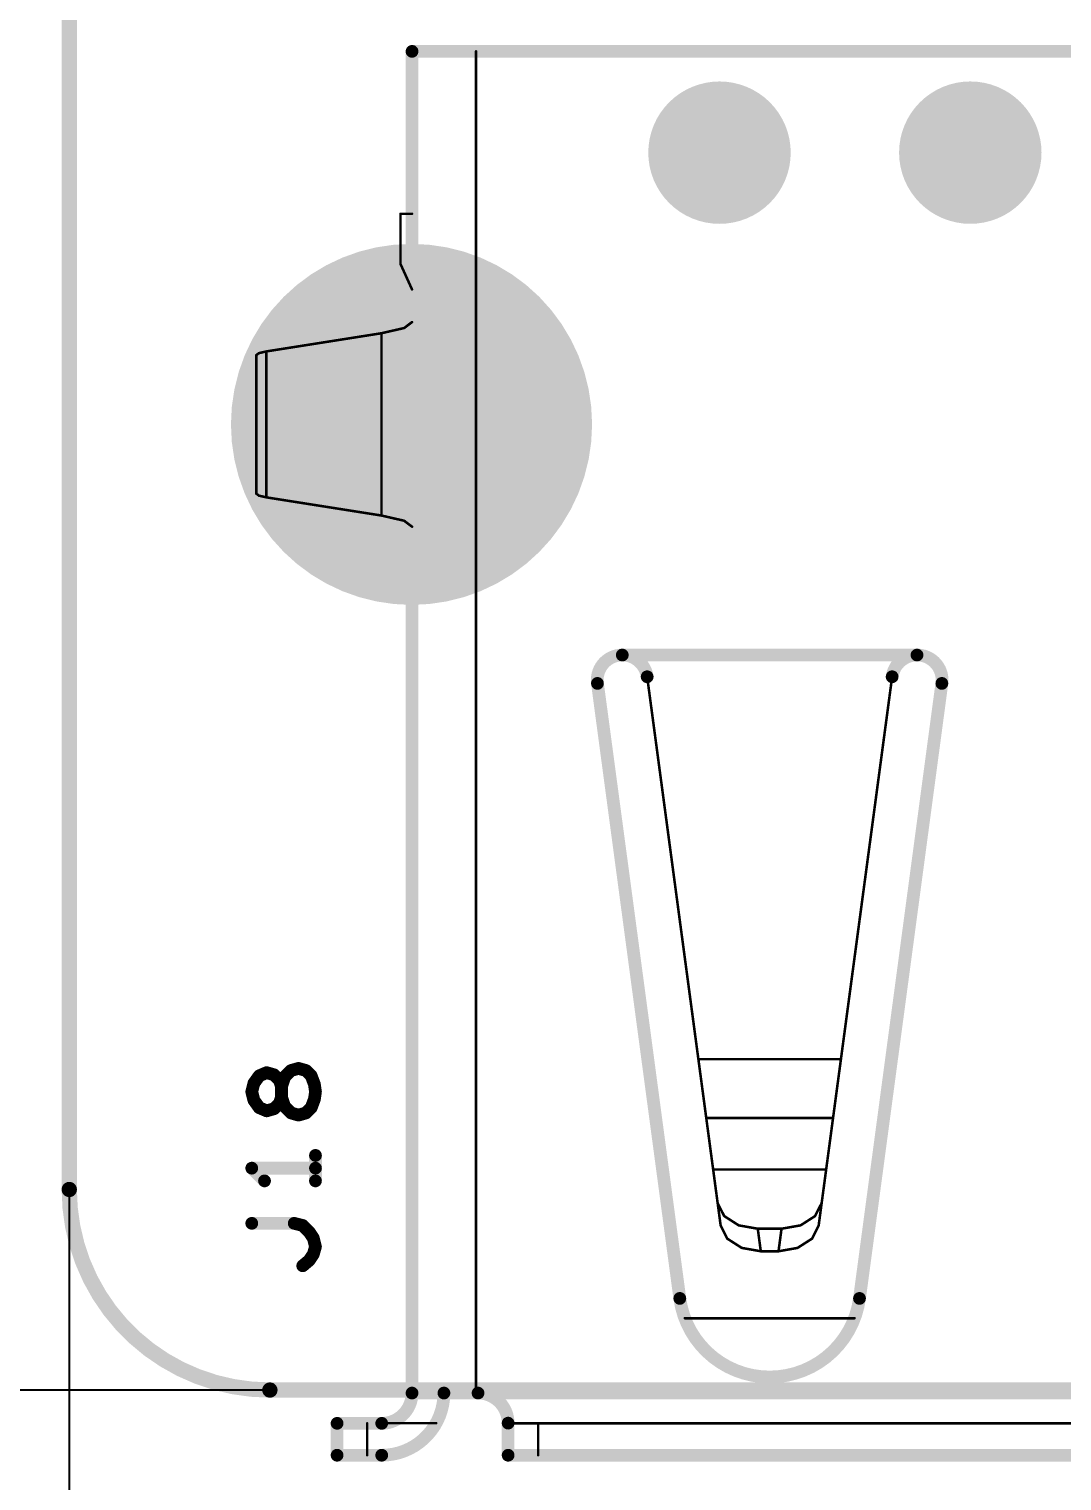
# Model space of a CAD drawing. Extents: x -11 to 101, y 2 to 100.
# Drawn here: x 0.6 to 10.9, y 9.59 to 24.07 of the extents above; entities that cross this region are included whole.
import ezdxf

# ---------------------------------------------------------------- set-up
doc = ezdxf.new("R2010")
doc.units = 0
doc.layers.get('0').update_dxf_attribs({"linetype": 'CONTINUOUS'})
doc.layers.get('DEFPOINTS').update_dxf_attribs({"linetype": 'CONTINUOUS'})
doc.layers.add('SILK_TOP_ART', color=251, linetype='CONTINUOUS')
doc.layers.add('SOLDER_TOP_ART', color=18, linetype='CONTINUOUS')
doc.dimstyles.get("Standard").update_dxf_attribs({"dimtxt": 3, "dimasz": 3, "dimexe": 0.18, "dimexo": 0, "dimgap": 1, "dimtad": 0, "dimtih": 1, "dimtoh": 1, "dimzin": 0, "dimcen": 0.09, "dimazin": 3, "dimtfac": 1, "dimtofl": 0, "dimtmove": 0, "dimatfit": 3})

# ---------------------------------------------------------------- blocks, each defined once
blk = doc.blocks.new('ROUND_165')
at = {"const_width": 0.0635}
blk.add_lwpolyline([(-0.03175, 0, 1), (0.03175, 0, 1)], format="xyb", close=True, dxfattribs=at)
blk = doc.blocks.new('ROUND_218')
at = {"const_width": 0.0762}
blk.add_lwpolyline([(-0.0381, 0, 1), (0.0381, 0, 1)], format="xyb", close=True, dxfattribs=at)
blk = doc.blocks.new('ROUND_25')
at = {"const_width": 0.0127}
blk.add_lwpolyline([(-0.00635, 0, 1), (0.00635, 0, 1)], format="xyb", close=True, dxfattribs=at)
blk = doc.blocks.new('ROUND_344')
at = {"const_width": 1.8}
blk.add_lwpolyline([(-0.9, 0, 1), (0.9, 0, 1)], format="xyb", close=True, dxfattribs=at)
blk = doc.blocks.new('ROUND_372')
at = {"const_width": 0.71}
blk.add_lwpolyline([(-0.355, 0, 1), (0.355, 0, 1)], format="xyb", close=True, dxfattribs=at)
blk = doc.blocks.new('*U168')
at = {"color": 0, "linetype": 'CONTINUOUS'}
blk.add_text('74.00', height=3, dxfattribs=at).set_placement((-11.49, 46.026))
blk = doc.blocks.new('*D163')
at = {"color": 0, "linetype": 'CONTINUOUS'}
for p, q in [((3.038, 84.5), (-6.427, 84.5)), ((-6.247, 81.5), (-6.247, 50.032)), ((-6.247, 13.5), (-6.247, 44.968)), ((3.038, 10.5), (-6.427, 10.5))]:
    blk.add_line(p, q, dxfattribs=at)
for points in [[(-6.747, 81.5), (-5.747, 81.5), (-6.247, 84.5)], [(-6.747, 13.5), (-5.747, 13.5), (-6.247, 10.5)]]:
    blk.add_solid(points, dxfattribs=at)
at = {"layer": 'DEFPOINTS', "color": 0, "linetype": 'CONTINUOUS'}
for p in [(3.038, 84.5), (-6.247, 10.5), (3.038, 10.5)]:
    blk.add_point(p, dxfattribs=at)
at = {"linetype": 'CONTINUOUS'}
blk.add_blockref('*U168', (0, 0), dxfattribs=at)
blk = doc.blocks.new('*U169')
at = {"color": 0, "linetype": 'CONTINUOUS'}
blk.add_text('88.00', height=3, dxfattribs=at).set_placement((39.771, 3.001))
blk = doc.blocks.new('*D164')
at = {"color": 0, "linetype": 'CONTINUOUS'}
for p, q in [((1, 12.538), (1, 4.296)), ((89, 12.5), (89, 4.296)), ((4, 4.476), (38.941, 4.476)), ((86, 4.476), (51.059, 4.476))]:
    blk.add_line(p, q, dxfattribs=at)
for points in [[(4, 4.976), (4, 3.976), (1, 4.476)], [(86, 4.976), (86, 3.976), (89, 4.476)]]:
    blk.add_solid(points, dxfattribs=at)
at = {"layer": 'DEFPOINTS', "color": 0, "linetype": 'CONTINUOUS'}
for p in [(1, 12.538), (89, 12.5), (1, 4.476)]:
    blk.add_point(p, dxfattribs=at)
at = {"linetype": 'CONTINUOUS'}
blk.add_blockref('*U169', (0, 0), dxfattribs=at)

msp = doc.modelspace()

# ---------------------------------------------------------------- linework, layer by layer
at = {"layer": 'SILK_TOP_ART'}
for points, const_width in [([(1, 82.5), (1, 12.5)], 0.1524), ([(4.4168, 10.4699), (4.4168, 23.8499)], 0.127), ([(4.4168, 23.8499), (17.5468, 23.8499)], 0.127), ([(5.0548, 10.4699), (5.0548, 23.8499)], 0.0254), ([(4.3018, 21.7299), (4.3018, 22.2299)], 0.0254), ([(4.3018, 22.2299), (4.4168, 22.2299)], 0.0254), ([(4.4168, 21.476), (4.3018, 21.7299)], 0.0254), ([(4.3383, 21.0908), (4.4168, 21.1499)], 0.0254), ([(4.1122, 21.0389), (2.9654, 20.8576)], 0.0254), ([(4.1122, 21.0389), (4.3383, 21.0908)], 0.0254), ([(4.1122, 21.0389), (4.1122, 19.2209)], 0.0254), ([(2.8907, 20.8405), (2.8648, 20.821)], 0.0254), ([(2.9654, 20.8576), (2.8907, 20.8405)], 0.0254), ([(2.9654, 20.8576), (2.9654, 19.4022)], 0.0254), ([(2.8648, 20.821), (2.8648, 19.4388)], 0.0254), ([(2.8648, 19.4388), (2.8907, 19.4193)], 0.0254), ([(2.8907, 19.4193), (2.9654, 19.4022)], 0.0254), ([(4.1122, 19.2209), (2.9654, 19.4022)], 0.0254), ([(4.3383, 19.169), (4.1122, 19.2209)], 0.0254), ([(4.4168, 19.1099), (4.3383, 19.169)], 0.0254), ([(6.513, 17.8299), (9.4506, 17.8299)], 0.127), ([(7.0862, 11.4136), (6.2652, 17.5467)], 0.127), ([(7.4934, 12.1401), (6.7608, 17.6131)], 0.0254), ([(8.4702, 12.1401), (9.2028, 17.6131)], 0.0254), ([(9.6984, 17.5467), (8.8774, 11.4136)], 0.127), ([(3.2851, 13.7075), (3.211, 13.6864)], 0.127), ([(3.3592, 13.6864), (3.2851, 13.7075)], 0.127), ([(8.6923, 13.7997), (7.2713, 13.7997)], 0.0254), ([(2.8194, 13.4747), (2.8406, 13.5594)], 0.127), ([(2.8406, 13.5594), (2.8935, 13.6334)], 0.127), ([(2.8935, 13.6334), (2.9676, 13.6652)], 0.127), ([(2.9676, 13.6652), (3.0417, 13.644)], 0.127), ([(3.0417, 13.644), (3.0946, 13.5911)], 0.127), ([(3.0946, 13.5911), (3.1157, 13.5276)], 0.127), ([(3.1475, 13.6229), (3.1157, 13.5276)], 0.127), ([(3.211, 13.6864), (3.1475, 13.6229)], 0.127), ([(3.4121, 13.6334), (3.3592, 13.6864)], 0.127), ([(3.4438, 13.5488), (3.4121, 13.6334)], 0.127), ([(3.4544, 13.4747), (3.4438, 13.5488)], 0.127), ([(2.8406, 13.39), (2.8194, 13.4747)], 0.127), ([(3.1157, 13.4218), (3.0946, 13.3583)], 0.127), ([(3.1157, 13.5276), (3.1157, 13.4218)], 0.127), ([(3.1157, 13.5276), (3.1157, 13.4218)], 0.127), ([(3.1157, 13.4218), (3.1475, 13.3265)], 0.127), ([(3.4438, 13.4006), (3.4544, 13.4747)], 0.127), ([(2.8935, 13.316), (2.8406, 13.39)], 0.127), ([(2.9676, 13.2842), (2.8935, 13.316)], 0.127), ([(3.0417, 13.3054), (2.9676, 13.2842)], 0.127), ([(3.0946, 13.3583), (3.0417, 13.3054)], 0.127), ([(3.1475, 13.3265), (3.211, 13.263)], 0.127), ([(3.211, 13.263), (3.2851, 13.2419)], 0.127), ([(3.2851, 13.2419), (3.3592, 13.263)], 0.127), ([(3.3592, 13.263), (3.4121, 13.316)], 0.127), ([(3.4121, 13.316), (3.4438, 13.4006)], 0.127), ([(8.6137, 13.2122), (7.3499, 13.2122)], 0.0254), ([(3.4544, 12.5857), (3.4544, 12.8397)], 0.127), ([(3.4544, 12.7127), (2.8194, 12.7127)], 0.127), ([(2.8194, 12.7127), (2.9464, 12.5857)], 0.127), ([(8.545, 12.6993), (7.4186, 12.6993)], 0.0254), ([(7.4633, 12.3649), (7.5287, 12.235)], 0.0254), ([(8.4349, 12.235), (8.5003, 12.3649)], 0.0254), ([(3.2427, 12.1624), (2.8194, 12.1624)], 0.127), ([(3.3274, 12.1412), (3.2427, 12.1624)], 0.127), ([(3.3909, 12.0777), (3.3274, 12.1412)], 0.127), ([(7.5287, 12.235), (7.6735, 12.1422)], 0.0254), ([(8.2901, 12.1422), (8.4349, 12.235)], 0.0254), ([(3.4332, 12.0142), (3.3909, 12.0777)], 0.127), ([(3.4544, 11.9295), (3.4332, 12.0142)], 0.127), ([(7.4934, 12.1401), (7.5587, 12.0101)], 0.0254), ([(7.5587, 12.0101), (7.7035, 11.9174)], 0.0254), ([(7.6735, 12.1422), (7.8634, 12.1086)], 0.0254), ([(8.1002, 12.1086), (7.8634, 12.1086)], 0.0254), ([(7.8634, 12.1086), (7.8934, 11.8838)], 0.0254), ([(8.0702, 11.8838), (8.1002, 12.1086)], 0.0254), ([(8.1002, 12.1086), (8.2901, 12.1422)], 0.0254), ([(8.2601, 11.9174), (8.4049, 12.0101)], 0.0254), ([(8.4049, 12.0101), (8.4702, 12.1401)], 0.0254), ([(3.3909, 11.792), (3.4332, 11.8554)], 0.127), ([(3.4332, 11.8554), (3.4544, 11.9295)], 0.127), ([(7.7035, 11.9174), (7.8934, 11.8838)], 0.0254), ([(8.0702, 11.8838), (7.8934, 11.8838)], 0.0254), ([(8.0702, 11.8838), (8.2601, 11.9174)], 0.0254), ([(3.3274, 11.739), (3.3909, 11.792)], 0.127), ([(7.136, 11.2159), (8.8276, 11.2159)], 0.0254), ([(3, 10.5), (87, 10.5)], 0.1524), ([(4.4168, 10.4699), (17.5468, 10.4699)], 0.127), ([(3.6698, 9.8499), (3.6698, 10.1679)], 0.127), ([(3.6698, 10.1679), (4.1148, 10.1679)], 0.127), ([(3.9698, 9.8499), (3.9698, 10.1679)], 0.0254), ([(4.6574, 10.1699), (4.1495, 10.1699)], 0.0254), ([(5.3748, 9.8499), (5.3748, 10.1699)], 0.127), ([(5.3748, 10.1679), (16.5888, 10.1679)], 0.0254), ([(5.6748, 10.1679), (5.6748, 9.8499)], 0.0254), ([(3.6698, 9.8499), (4.1148, 9.8499)], 0.127), ([(5.3748, 9.8499), (16.5888, 9.8499)], 0.127)]:
    msp.add_lwpolyline(points, dxfattribs=dict(at, const_width=const_width))
for points, const_width in [([(6.7608, 17.6131, 1), (6.2652, 17.5467)], 0.127), ([(9.6984, 17.5467, 1), (9.2028, 17.6131)], 0.127), ([(1, 12.5, 0.4142136), (3, 10.5)], 0.1524), ([(7.0862, 11.4136, 0.8750449), (8.8774, 11.4136)], 0.127), ([(4.1148, 9.8499, 0.4142136), (4.7348, 10.4699)], 0.127), ([(4.1148, 10.1679, 0.4142136), (4.4168, 10.4699)], 0.127), ([(5.3748, 10.1699, 0.4142136), (5.0748, 10.4699)], 0.127)]:
    msp.add_lwpolyline(points, format="xyb", dxfattribs=dict(at, const_width=const_width))
at = {"layer": 'SOLDER_TOP_ART', "const_width": 0.1524}
for points in [[(1, 82.5), (1, 12.5)], [(3, 10.5), (87, 10.5)]]:
    msp.add_lwpolyline(points, dxfattribs=at)
msp.add_lwpolyline([(1, 12.5, 0.4142136), (3, 10.5)], format="xyb", dxfattribs=at)

# ---------------------------------------------------------------- block references
at = {"layer": 'SILK_TOP_ART'}
for name, p in [('ROUND_165', (4.4168, 23.8499)), ('ROUND_165', (4.4168, 23.8499)), ('ROUND_25', (5.0548, 23.8499)), ('ROUND_25', (4.3018, 22.2299)), ('ROUND_25', (4.3018, 22.2299)), ('ROUND_25', (4.4168, 22.2299)), ('ROUND_25', (4.3018, 21.7299)), ('ROUND_25', (4.3018, 21.7299)), ('ROUND_25', (4.4168, 21.476)), ('ROUND_25', (4.4168, 21.1499)), ('ROUND_25', (4.1122, 21.0389)), ('ROUND_25', (4.1122, 21.0389)), ('ROUND_25', (4.1122, 21.0389)), ('ROUND_25', (4.3383, 21.0908)), ('ROUND_25', (4.3383, 21.0908)), ('ROUND_25', (2.8907, 20.8405)), ('ROUND_25', (2.8907, 20.8405)), ('ROUND_25', (2.9654, 20.8576)), ('ROUND_25', (2.9654, 20.8576)), ('ROUND_25', (2.9654, 20.8576)), ('ROUND_25', (2.8648, 20.821)), ('ROUND_25', (2.8648, 20.821)), ('ROUND_25', (2.8648, 19.4388)), ('ROUND_25', (2.8648, 19.4388)), ('ROUND_25', (2.8907, 19.4193)), ('ROUND_25', (2.8907, 19.4193)), ('ROUND_25', (2.9654, 19.4022)), ('ROUND_25', (2.9654, 19.4022)), ('ROUND_25', (2.9654, 19.4022)), ('ROUND_25', (4.1122, 19.2209)), ('ROUND_25', (4.1122, 19.2209)), ('ROUND_25', (4.1122, 19.2209)), ('ROUND_25', (4.3383, 19.169)), ('ROUND_25', (4.3383, 19.169)), ('ROUND_25', (4.4168, 19.1099)), ('ROUND_165', (6.513, 17.8299)), ('ROUND_165', (9.4506, 17.8299)), ('ROUND_165', (6.7608, 17.6131)), ('ROUND_165', (9.2028, 17.6131)), ('ROUND_165', (6.2652, 17.5467)), ('ROUND_165', (6.2652, 17.5467)), ('ROUND_25', (6.7608, 17.6131)), ('ROUND_25', (9.2028, 17.6131)), ('ROUND_165', (9.6984, 17.5467)), ('ROUND_165', (9.6984, 17.5467)), ('ROUND_165', (3.2851, 13.7075)), ('ROUND_25', (7.2713, 13.7997)), ('ROUND_25', (8.6923, 13.7997)), ('ROUND_165', (2.8406, 13.5594)), ('ROUND_165', (2.8935, 13.6334)), ('ROUND_165', (2.9676, 13.6652)), ('ROUND_165', (3.0417, 13.644)), ('ROUND_165', (3.0946, 13.5911)), ('ROUND_165', (3.1475, 13.6229)), ('ROUND_165', (3.211, 13.6864)), ('ROUND_165', (3.3592, 13.6864)), ('ROUND_165', (3.4121, 13.6334)), ('ROUND_165', (3.4438, 13.5488)), ('ROUND_165', (2.8194, 13.4747)), ('ROUND_165', (3.1157, 13.5276)), ('ROUND_165', (3.1157, 13.5276)), ('ROUND_165', (3.1157, 13.4218)), ('ROUND_165', (3.1157, 13.4218)), ('ROUND_165', (3.4544, 13.4747)), ('ROUND_165', (3.4544, 13.4747)), ('ROUND_165', (2.8406, 13.39)), ('ROUND_165', (2.8935, 13.316)), ('ROUND_165', (2.9676, 13.2842)), ('ROUND_165', (3.0417, 13.3054)), ('ROUND_165', (3.0946, 13.3583)), ('ROUND_165', (3.1475, 13.3265)), ('ROUND_165', (3.211, 13.263)), ('ROUND_165', (3.3592, 13.263)), ('ROUND_165', (3.4121, 13.316)), ('ROUND_165', (3.4438, 13.4006)), ('ROUND_165', (3.2851, 13.2419)), ('ROUND_25', (7.3499, 13.2122)), ('ROUND_25', (8.6137, 13.2122)), ('ROUND_165', (3.4544, 12.8397)), ('ROUND_165', (2.8194, 12.7127)), ('ROUND_165', (3.4544, 12.7127)), ('ROUND_165', (2.9464, 12.5857)), ('ROUND_165', (3.4544, 12.5857)), ('ROUND_25', (7.4186, 12.6993)), ('ROUND_25', (8.545, 12.6993)), ('ROUND_218', (1, 12.5)), ('ROUND_218', (1, 12.5)), ('ROUND_25', (7.4633, 12.3649)), ('ROUND_25', (8.5003, 12.3649)), ('ROUND_165', (2.8194, 12.1624)), ('ROUND_165', (3.2427, 12.1624)), ('ROUND_165', (3.3274, 12.1412)), ('ROUND_25', (7.5287, 12.235)), ('ROUND_25', (7.5287, 12.235)), ('ROUND_25', (8.4349, 12.235)), ('ROUND_25', (8.4349, 12.235)), ('ROUND_165', (3.3909, 12.0777)), ('ROUND_165', (3.4332, 12.0142)), ('ROUND_25', (7.4934, 12.1401)), ('ROUND_25', (7.4934, 12.1401)), ('ROUND_25', (7.5587, 12.0101)), ('ROUND_25', (7.5587, 12.0101)), ('ROUND_25', (7.6735, 12.1422)), ('ROUND_25', (7.6735, 12.1422)), ('ROUND_25', (7.8634, 12.1086)), ('ROUND_25', (7.8634, 12.1086)), ('ROUND_25', (7.8634, 12.1086)), ('ROUND_25', (8.1002, 12.1086)), ('ROUND_25', (8.1002, 12.1086)), ('ROUND_25', (8.1002, 12.1086)), ('ROUND_25', (8.2901, 12.1422)), ('ROUND_25', (8.2901, 12.1422)), ('ROUND_25', (8.4049, 12.0101)), ('ROUND_25', (8.4049, 12.0101)), ('ROUND_25', (8.4702, 12.1401)), ('ROUND_25', (8.4702, 12.1401)), ('ROUND_165', (3.4332, 11.8554)), ('ROUND_165', (3.4544, 11.9295)), ('ROUND_25', (7.7035, 11.9174)), ('ROUND_25', (7.7035, 11.9174)), ('ROUND_25', (7.8934, 11.8838)), ('ROUND_25', (7.8934, 11.8838)), ('ROUND_25', (7.8934, 11.8838)), ('ROUND_25', (8.0702, 11.8838)), ('ROUND_25', (8.0702, 11.8838)), ('ROUND_25', (8.0702, 11.8838)), ('ROUND_25', (8.2601, 11.9174)), ('ROUND_25', (8.2601, 11.9174)), ('ROUND_165', (3.3274, 11.739)), ('ROUND_165', (3.3909, 11.792)), ('ROUND_165', (7.0862, 11.4136)), ('ROUND_165', (7.0862, 11.4136)), ('ROUND_165', (8.8774, 11.4136)), ('ROUND_165', (8.8774, 11.4136)), ('ROUND_25', (7.136, 11.2159)), ('ROUND_25', (8.8276, 11.2159)), ('ROUND_218', (3, 10.5)), ('ROUND_218', (3, 10.5)), ('ROUND_165', (4.4168, 10.4699)), ('ROUND_165', (4.4168, 10.4699)), ('ROUND_165', (4.4168, 10.4699)), ('ROUND_165', (4.7348, 10.4699)), ('ROUND_165', (5.0748, 10.4699)), ('ROUND_25', (5.0548, 10.4699)), ('ROUND_165', (3.6698, 10.1679)), ('ROUND_165', (3.6698, 10.1679)), ('ROUND_25', (3.9698, 10.1679)), ('ROUND_165', (4.1148, 10.1679)), ('ROUND_165', (4.1148, 10.1679)), ('ROUND_25', (4.1495, 10.1699)), ('ROUND_25', (4.6574, 10.1699)), ('ROUND_165', (5.3748, 10.1699)), ('ROUND_165', (5.3748, 10.1699)), ('ROUND_25', (5.3748, 10.1679)), ('ROUND_25', (5.6748, 10.1679)), ('ROUND_165', (3.6698, 9.8499)), ('ROUND_165', (3.6698, 9.8499)), ('ROUND_25', (3.9698, 9.8499)), ('ROUND_165', (4.1148, 9.8499)), ('ROUND_165', (4.1148, 9.8499)), ('ROUND_165', (5.3748, 9.8499)), ('ROUND_165', (5.3748, 9.8499)), ('ROUND_25', (5.6748, 9.8499))]:
    msp.add_blockref(name, p, dxfattribs=at)
at = {"layer": 'SOLDER_TOP_ART'}
for name, p in [('ROUND_372', (7.4818, 22.8399)), ('ROUND_372', (9.9818, 22.8399)), ('ROUND_344', (4.4118, 20.1299)), ('ROUND_218', (1, 12.5)), ('ROUND_218', (1, 12.5)), ('ROUND_218', (3, 10.5)), ('ROUND_218', (3, 10.5))]:
    msp.add_blockref(name, p, dxfattribs=at)

# ---------------------------------------------------------------- dimensions: what is measured, and where the dimension line sits
at = {"linetype": 'CONTINUOUS'}
dim = msp.add_linear_dim(base=(-6.246704, 10.5), p1=(3.0381, 84.5), p2=(3.0381, 10.5), angle=90, dimstyle='Standard', dxfattribs=at)
dim.commit()
dim.dimension.update_dxf_attribs({"geometry": '*D163', "text_midpoint": (-6.246704, 47.5)})
dim = msp.add_linear_dim(base=(1, 4.475539), p1=(89, 12.5), p2=(1, 12.5381), dimstyle='Standard', dxfattribs=at)
dim.commit()
dim.dimension.update_dxf_attribs({"geometry": '*D164', "text_midpoint": (45, 4.475539)})

doc.saveas('drawing.dxf')
